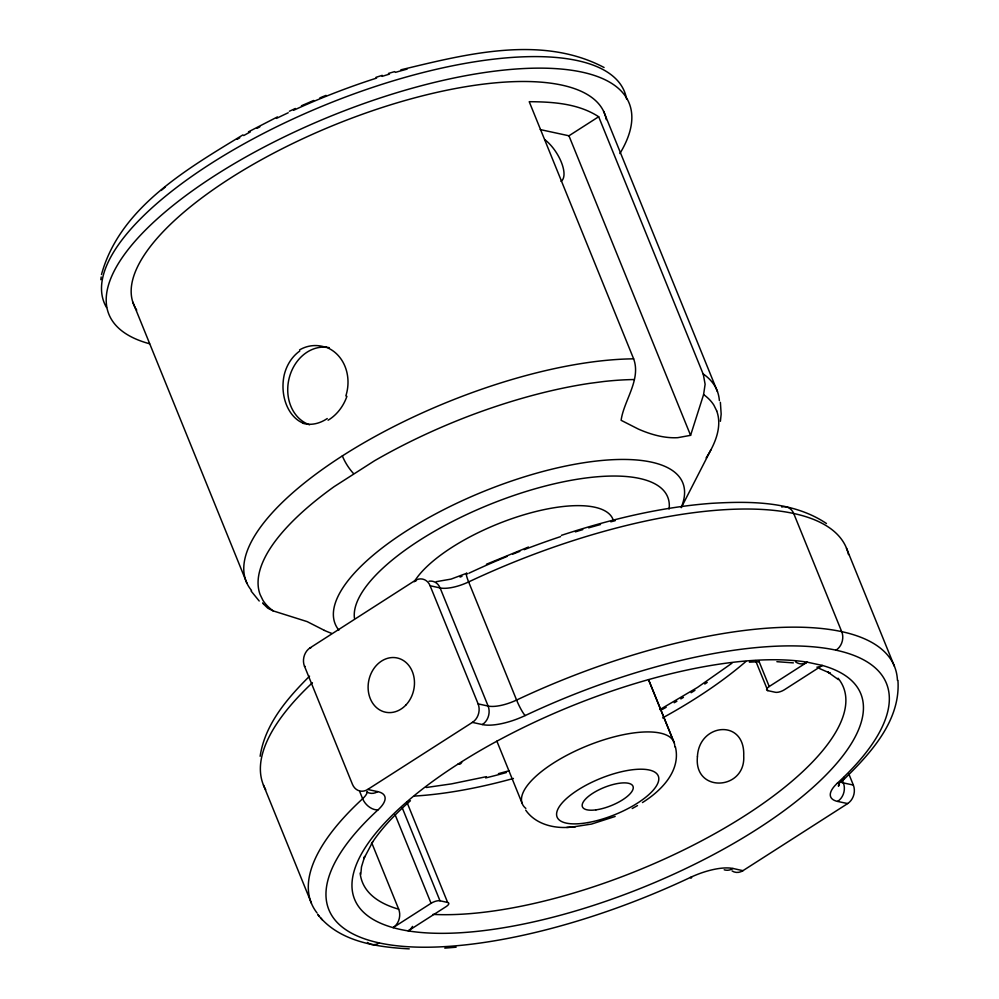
<?xml version="1.0" encoding="UTF-8"?>
<svg xmlns="http://www.w3.org/2000/svg" width="999" height="999" viewBox="0 0 999 999"><rect width="100%" height="100%" fill="white"/><g stroke="black" fill="none" stroke-linecap="round" stroke-linejoin="round"><path stroke-width="1.5" d="M360.814 874.212L361.476 866.932L364.672 856.443L363.798 858.765L372.714 841.845M720.391 421.291L721.166 414.11L720.379 402.322M100.849 279.695L101.174 276.973M260.14 756.293C264.885 724.238 287.412 698.226 309.553 676.161M838.91 785.701L839.247 783.765L838.361 786.126L839.447 783.89M101.486 274.538C119.83 207.517 187.25 168.868 242.919 134.902M703.596 394.568L705.119 384.24L703.296 374.388L598.676 116.733C578.271 103.471 552.884 101.836 529.22 101.698L633.616 358.791C641.358 379.632 623.776 400.686 621.116 420.304L638.373 429.083A212.587 92.008 57.3 0 0 677.834 437.662L690.584 435.339L703.596 394.568A244.505 87.225 -22.1 0 1 713.923 405.232L716.72 410.914M681.256 507.679L710.963 449.725M371.403 843.78C382.093 827.509 395.866 813.536 410.439 800.723M841.732 781.53C868.993 755.094 900.823 721.603 897.939 680.469M165.16 187.138L161.176 190.484M731.905 663.249L697.489 687.437L659.877 709.59M642.457 802.547C661.113 790.933 681.181 770.866 675.399 746.827M634.128 379.545A244.855 87.35 -22.1 0 0 604.133 381.468L589.497 383.379A247.952 88.449 -22.1 0 0 493.543 407.23A241.795 86.251 -22.1 0 0 468.706 416.146A246.953 88.099 -22.1 0 0 374.425 460.826L334.166 486.625A247.39 88.249 -22.1 0 0 280.095 535.002A241.521 86.164 -22.1 0 0 268.132 551.723A248.014 88.474 -22.1 0 0 260.115 594.567L262.887 600.249A244.455 87.213 -22.1 0 0 273.239 610.913L307.13 621.603L324.388 630.381M540.259 129.583L568.943 135.789L598.676 116.733M304.483 666.296A13.724 11.364 -77.8 0 1 310.202 647.789L414.847 580.644L416.096 580.918M305.145 666.408L304.52 666.271L352.472 784.39A13.724 11.364 -77.8 0 0 367.719 789.447L472.402 722.389A13.724 11.364 -77.8 0 0 478.109 703.845L430.107 585.751L440.109 587.924A27.61 9.853 -22.1 0 0 468.631 581.93A314.673 112.25 -22.1 0 1 848.501 554.582M412.537 926.398A13.649 11.301 -77.8 0 1 408.216 930.906L446.191 906.568A6.818 2.435 -22.1 0 0 447.627 902.434L439.985 900.786A6.818 2.435 -22.1 0 0 431.068 903.296L393.094 927.646A13.661 11.301 -77.8 0 0 398.676 909.177L371.665 842.669M816.87 667.17A13.649 11.301 -77.8 0 0 822.314 665.421L784.34 689.785A6.818 2.435 -22.1 0 1 775.424 692.295L767.781 690.634A6.818 2.435 -22.1 0 1 769.218 686.513L807.192 662.162L822.314 665.434A273.177 97.452 -22.1 0 1 629.445 892.706A273.177 97.452 -22.1 0 1 372.627 837.137A273.177 97.452 -22.1 0 1 807.192 662.162A13.661 11.301 -77.8 0 1 795.504 661.775M732.067 870.953A13.724 11.364 -77.8 0 0 742.994 870.641L847.676 803.583L837.637 801.435A41.409 14.773 -22.1 0 1 837.424 783.129A300.861 107.33 -22.1 0 0 836.013 650.174A13.736 11.376 -77.8 0 0 841.745 631.605M632.217 808.528L637.487 805.594M248.501 131.818L277.41 116.933M289.348 111.251L295.379 108.491M466.57 573.301L451.048 579.108L436.213 581.68M301.448 105.769L313.698 100.462M486.426 564.248L528.446 547.052M319.867 97.89L326.049 95.38M615.159 816.458L591.595 824.05L571.977 827.097M561.413 535.339C610.027 519.393 660.202 507.205 711.325 503.346C750.149 501.061 793.006 501.036 826.448 523.513M375.999 77.323L382.242 75.35M388.461 73.439L394.68 71.603M400.861 69.83C465.746 54.221 541.558 34.453 604.07 67.495M498.426 773.651L509.19 770.741M486.438 776.66L451.511 783.878L426.336 787.499M456.118 947.202L444.792 948.126M525.686 810.114C535.489 824.275 554.045 828.795 570.379 827.197M566.72 827.447L575.274 826.86M749.362 662.162L758.878 661.713M409.253 948.875C376.823 947.139 338.873 941.807 317.632 914.285L319.205 916.183M776.885 661.688L793.343 662.874M310.19 647.752L310.814 647.889M840.459 781.83A27.61 9.853 -22.1 0 0 843.318 782.904L853.346 785.064A13.724 11.364 -77.8 0 1 847.651 803.546M367.744 789.485L377.772 791.645A41.409 14.773 -22.1 0 1 377.984 809.939M478.071 703.87L488.074 706.043A27.61 9.853 -22.1 0 0 516.595 700.049A314.673 112.25 -22.1 0 1 897.439 680.381M472.402 722.389L482.405 724.575A41.409 14.773 -22.1 0 0 525.174 715.571A300.861 107.33 -22.1 0 1 836.013 650.174M724.2 869.792A13.724 11.364 -77.8 0 0 732.991 868.468L743.006 870.691M273.102 610.876L267.794 608.179L263.424 603.933M819.467 668.531L830.294 673.239L828.021 672.152L838.361 679.582M259.216 601.011L251.111 591.071M320.617 917.881L322.178 919.767M263.249 603.708L262.662 602.897M846.453 548.164L894.417 666.283M841.695 631.63L793.73 513.523A13.749 11.376 -77.8 0 0 781.717 506.993M603.571 111.214L717.469 391.608M848.85 773.988L853.346 785.064M842.145 780.019L843.318 782.904M568.943 135.789L690.584 435.339M758.753 660.739L769.218 686.513M755.569 660.576L767.781 690.634M648.813 680.344L673.426 740.971M648.551 679.645L674.263 742.931M516.595 700.049L468.631 581.93A13.736 1.961 64.7 0 1 467.644 573.876M496.865 741.121L521.953 802.896M406.943 802.234L447.627 902.434M402.21 807.741L439.985 900.786M395.03 814.535L431.068 903.296M359.64 791.358L362.637 798.75A13.736 9.291 47.4 0 0 377.959 809.902A300.861 107.33 -22.1 0 0 379.345 942.944A300.861 107.33 -22.1 0 0 690.172 877.534A41.409 14.773 -22.1 0 1 733.016 868.506M132.817 302.123L246.978 583.329M263.436 785.052L311.401 903.171M331.506 633.304A212.587 92.008 57.3 0 1 324.4 630.431M525.849 808.403A81.881 29.208 -22.1 0 1 585.789 746.403A81.881 29.208 -22.1 0 1 674.75 746.84M414.223 581.768A109.166 38.949 -22.1 0 1 520.804 515.734A109.166 38.949 -22.1 0 1 613.174 519.892M703.084 373.863A254.071 90.634 -22.1 0 1 719.38 400.611M251.536 590.459A254.071 90.634 -22.1 0 1 353.883 448.726A254.071 90.634 -22.1 0 1 633.641 358.841M716.695 410.926A247.977 88.461 -22.1 0 1 708.678 453.771A240.896 85.939 -22.1 0 1 706.131 457.854M353.509 473.551A27.298 11.813 57.3 0 1 342.345 455.906M338.861 630.157A187.562 66.908 -22.1 0 1 503.496 483.841A187.562 66.908 -22.1 0 1 681.468 506.893M354.483 618.381A168.269 60.027 -22.1 0 1 511.65 496.228A168.269 60.027 -22.1 0 1 669.093 509.078M149.6 343.768A280.744 100.15 -22.1 0 1 332.317 115.534A280.744 100.15 -22.1 0 1 619.892 153.534M544.692 139.56A26.673 11.551 57.3 0 1 561.5 162.625A26.673 11.551 57.3 0 1 561.038 181.319M106.531 307.492A280.744 100.15 -22.1 0 1 329.832 103.109A280.744 100.15 -22.1 0 1 626.56 98.951M237.15 139.286A267.407 95.392 -22.1 0 1 239.76 137.8M243.706 135.564A267.407 95.392 -22.1 0 1 250.349 131.893M257.105 128.272A267.407 95.392 -22.1 0 1 259.827 126.836M276.461 118.406A267.407 95.392 -22.1 0 1 288.224 112.762M293.519 110.315A267.407 95.392 -22.1 0 1 376.586 78.097M382.068 76.374A267.407 95.392 -22.1 0 1 389.473 74.113M395.379 72.378A267.407 95.392 -22.1 0 1 407.13 69.106M136.713 310.152A254.071 90.634 -22.1 0 1 335.09 124.675A254.071 90.634 -22.1 0 1 606.293 119.605M309.578 424.8A39.86 33.004 -77.8 0 1 289.211 377.984A39.86 33.004 -77.8 0 1 329.258 347.677M303.022 423.089A39.723 29.446 -87.2 0 1 284.203 374.95A39.735 33.117 -86.2 0 1 299.787 351.024M299.575 349.9A39.748 34.79 87 0 1 325.849 347.402M325.936 347.128A39.723 34.578 -76.3 0 1 345.841 395.966M346.915 396.328A39.748 32.468 -69.8 0 1 328.109 420.217M327.247 418.544A39.735 30.107 -66.5 0 1 302.984 423.301M414.86 580.694A13.724 11.364 -77.8 0 1 430.144 585.726M482.38 724.525A13.724 11.364 -77.8 0 0 488.111 706.018L440.109 587.924A13.724 11.364 -77.8 0 0 429.033 581.206M317.02 912.924A314.673 112.25 -22.1 0 1 362.612 798.763A27.61 9.853 -22.1 0 0 367.332 791.832M525.162 715.534A13.736 1.961 64.7 0 1 516.583 700.037M265.722 789.747A314.673 112.25 -22.1 0 1 312.425 682.729M468.943 573.214A300.861 107.33 -22.1 0 1 507.042 556.468M512.699 554.17A300.861 107.33 -22.1 0 1 519.842 551.348M524.125 549.687A300.861 107.33 -22.1 0 1 560.589 536.613M575.349 531.88A300.861 107.33 -22.1 0 1 582.767 529.607M588.686 527.859A300.861 107.33 -22.1 0 1 600.499 524.537M610.801 521.803A300.861 107.33 -22.1 0 1 615.197 520.691M462 576.298A41.409 14.773 -22.1 0 1 460.039 577.085M377.759 791.595A13.724 11.364 -77.8 0 1 366.833 791.92M379.383 942.856A13.736 11.376 -77.8 0 1 367.495 942.494M843.356 782.879A13.724 11.364 -77.8 0 1 837.624 801.385M844.08 777.272A13.736 9.291 47.4 0 1 837.412 783.091M691.508 876.672A13.736 1.961 64.7 0 1 690.209 877.459M745.878 661.5A259.528 92.582 -22.1 0 1 662.587 717.906M513.424 778.458A259.528 92.582 -22.1 0 1 414.41 796.066M707.205 682.429A273.177 97.452 -22.1 0 1 704.794 684.028M694.929 690.346A273.177 97.452 -22.1 0 1 691.146 692.707M683.441 697.377A273.177 97.452 -22.1 0 1 680.831 698.913M676.885 701.223A273.177 97.452 -22.1 0 1 674.225 702.747M666.171 707.292A273.177 97.452 -22.1 0 1 662.087 709.54M506.443 772.527A273.177 97.452 -22.1 0 1 485.639 777.921M461.838 761.825A13.649 5.907 57.3 0 1 457.954 764.135M838.061 678.221A259.528 92.582 -22.1 0 1 724.75 827.996A259.528 92.582 -22.1 0 1 432.967 914.385M398.663 909.177A259.528 92.582 -22.1 0 1 360.152 873.064M697.427 756.743C693.643 793.431 745.816 790.459 743.718 755.893C745.266 718.219 698.825 723.239 697.427 756.743M595.978 809.852A27.298 9.74 -22.1 0 0 633.229 787.2A27.298 9.74 -22.1 0 0 593.918 792.569A27.298 9.74 -22.1 0 0 595.978 809.852M587.912 822.589A54.583 19.468 -22.1 0 0 658.403 776.335A54.583 19.468 -22.1 0 0 576.81 790.696A54.583 19.468 -22.1 0 0 587.912 822.589M406.156 704.757A27.735 22.952 -77.8 0 0 399.288 658.553A27.735 22.952 -77.8 0 0 368.444 691.895A27.735 22.952 -77.8 0 0 406.156 704.757"/></g></svg>
